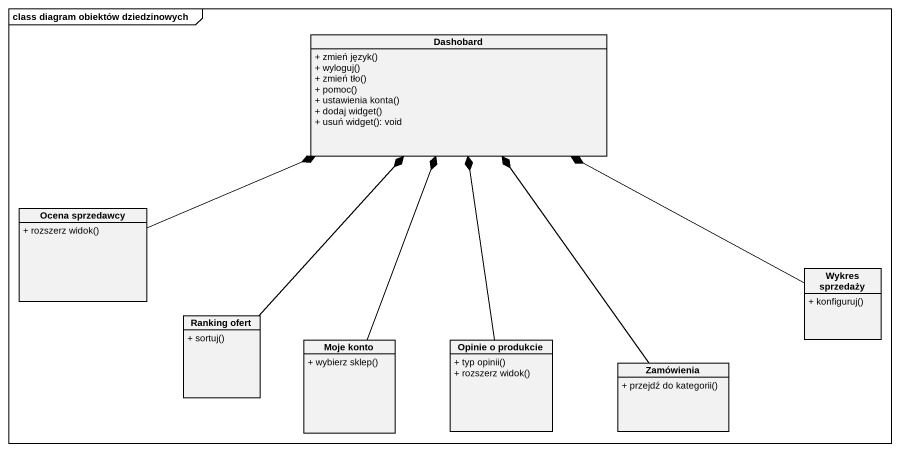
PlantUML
@startuml
mainframe class diagram obiektów dziedzinowych
hide circle
hide empty members
skinparam classAttributeIconSize 0
class Dashobard {
  + zmień język()
  + wyloguj()
  + zmień tło()
  + pomoc()
  + ustawienia konta()
  + dodaj widget()
  + usuń widget(): void
}
class "Ocena sprzedawcy" as Ocena_sprzedawcy {
  + rozszerz widok()
}
class "Wykres sprzedaży" as Wykres_sprzedaży {
  + konfiguruj()
}
class "Ranking ofert" as Ranking_ofert {
  + sortuj()
}
class "Moje konto" as Moje_konto {
  + wybierz sklep()
}
class "Opinie o produkcie" as Opinie_o_produkcie {
  + typ opinii()
  + rozszerz widok()
}
class Zamówienia {
  + przejdź do kategorii()
}
Ocena_sprzedawcy -right-* Dashobard
Wykres_sprzedaży -left-* Dashobard
Ranking_ofert -up-* Dashobard
Moje_konto -up-* Dashobard
Opinie_o_produkcie -up-* Dashobard
Zamówienia -up-* Dashobard
@enduml
